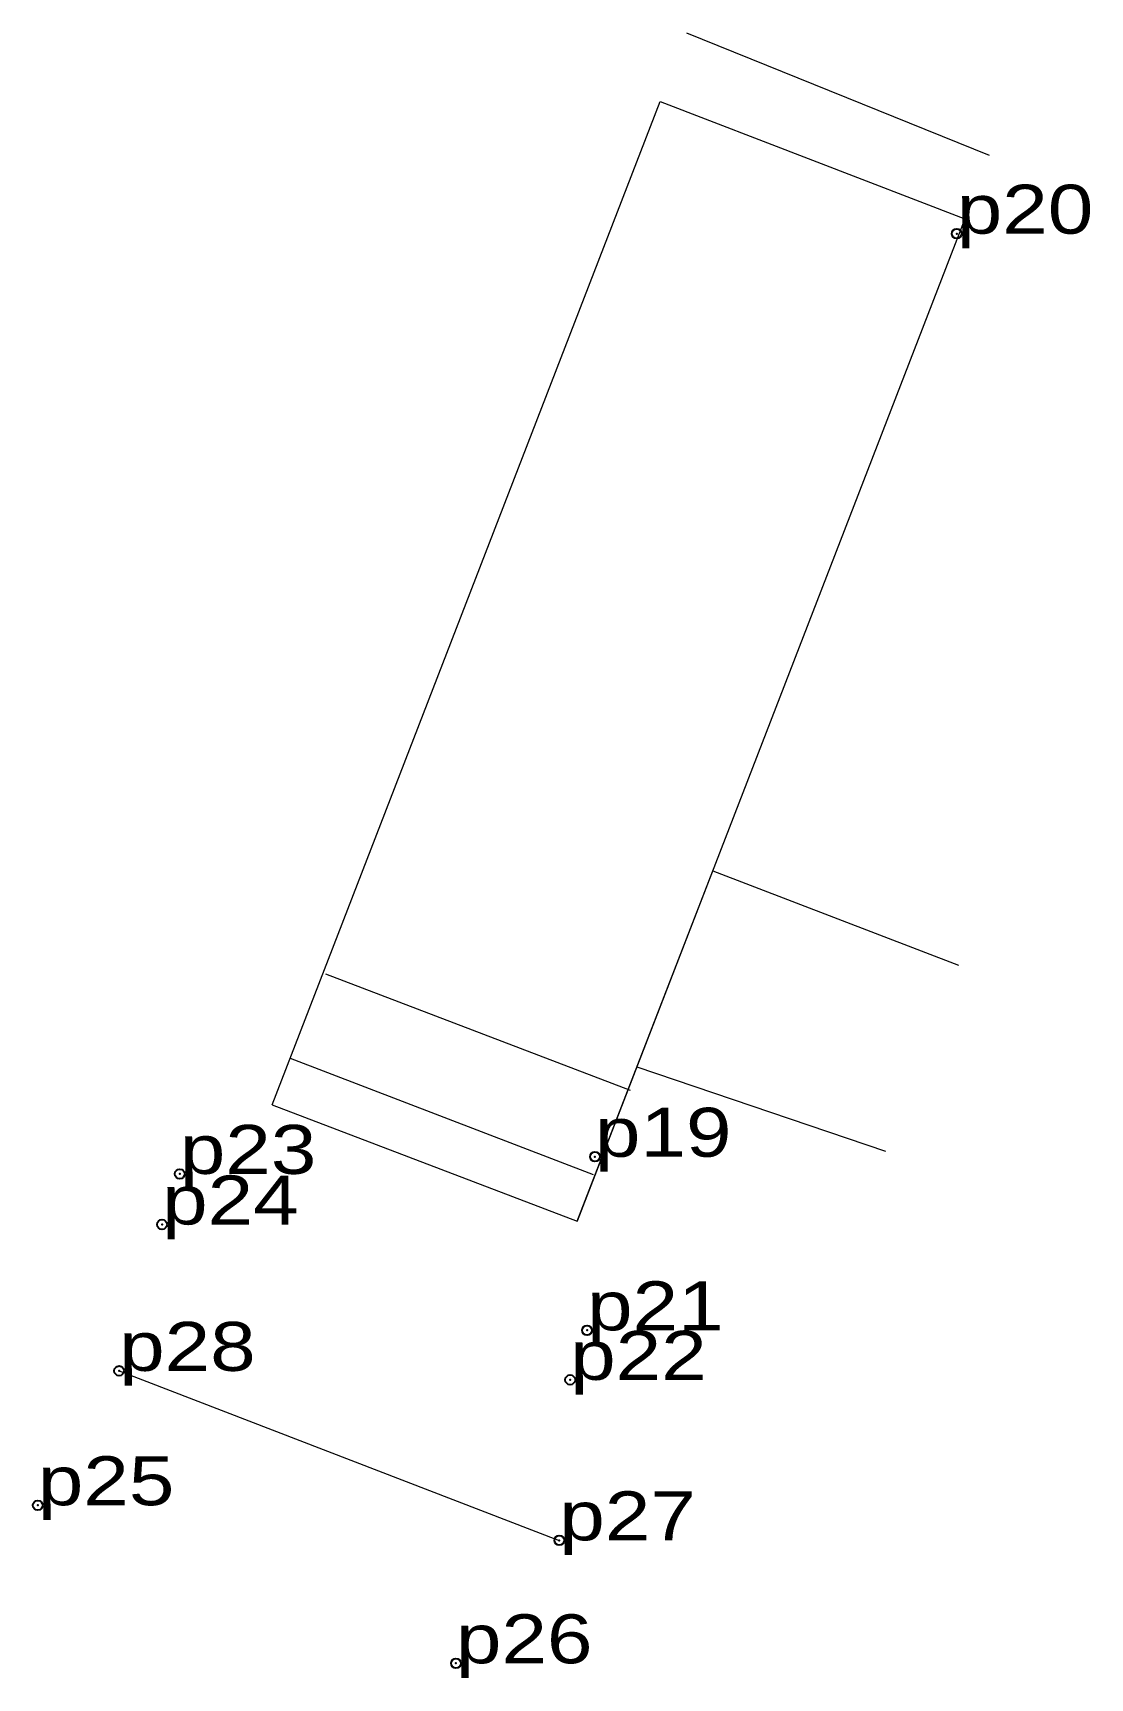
# Model space of a CAD drawing. Header units: metres. Extents: x 539296.8 to 539335.7, y 1836800.6 to 1836861.1.
import ezdxf

# ---------------------------------------------------------------- set-up
doc = ezdxf.new("R2010")
doc.units = ezdxf.units.M
doc.header["$LTSCALE"] = 0.72
doc.header["$PDMODE"] = 32
doc.header["$PDSIZE"] = 0.36
doc.layers.add('12', color=7, linetype='Continuous')
doc.layers.add('7', color=7, linetype='Continuous')
doc.layers.add('36', color=7, linetype='Continuous', lineweight=13)

msp = doc.modelspace()

# ---------------------------------------------------------------- linework, layer by layer
at = {"layer": '36'}
for p, q in [((539320.82, 1836861.08), (539331.94, 1836856.59)), ((539305.59, 1836821.68), (539319.85, 1836858.56)), ((539319.85, 1836858.56), (539331.05, 1836854.25)), ((539331.05, 1836854.25), (539316.8, 1836817.4)), ((539316.8, 1836817.4), (539321.78, 1836830.28)), ((539321.78, 1836830.28), (539330.82, 1836826.81)), ((539307.54, 1836826.5), (539318.75, 1836822.22)), ((539306.25, 1836823.4), (539317.38, 1836819.12)), ((539318.99, 1836823.07), (539328.13, 1836819.97)), ((539305.59, 1836821.68), (539316.8, 1836817.4)), ((539299.96, 1836811.9), (539316.14, 1836805.67))]:
    msp.add_line(p, q, dxfattribs=at)
at = {"layer": '7'}
for p in [(539330.75, 1836853.7), (539317.45, 1836819.77), (539302.19, 1836819.14), (539301.54, 1836817.28), (539317.16, 1836813.39), (539299.96, 1836811.9), (539316.54, 1836811.57), (539296.97, 1836806.96), (539316.14, 1836805.67), (539312.34, 1836801.15)]:
    msp.add_point(p, dxfattribs=at)

# ---------------------------------------------------------------- texts
at = {"layer": '12', "width": 1.25}
for s, p in [('p20', (539330.75, 1836853.7)), ('p19', (539317.45, 1836819.77)), ('p23', (539302.19, 1836819.14)), ('p24', (539301.54, 1836817.28)), ('p21', (539317.16, 1836813.39)), ('p28', (539299.96, 1836811.9)), ('p22', (539316.54, 1836811.57)), ('p25', (539296.97, 1836806.96)), ('p27', (539316.14, 1836805.67)), ('p26', (539312.34, 1836801.15))]:
    msp.add_text(s, height=1.8, dxfattribs=at).set_placement(p)

doc.saveas('drawing.dxf')
